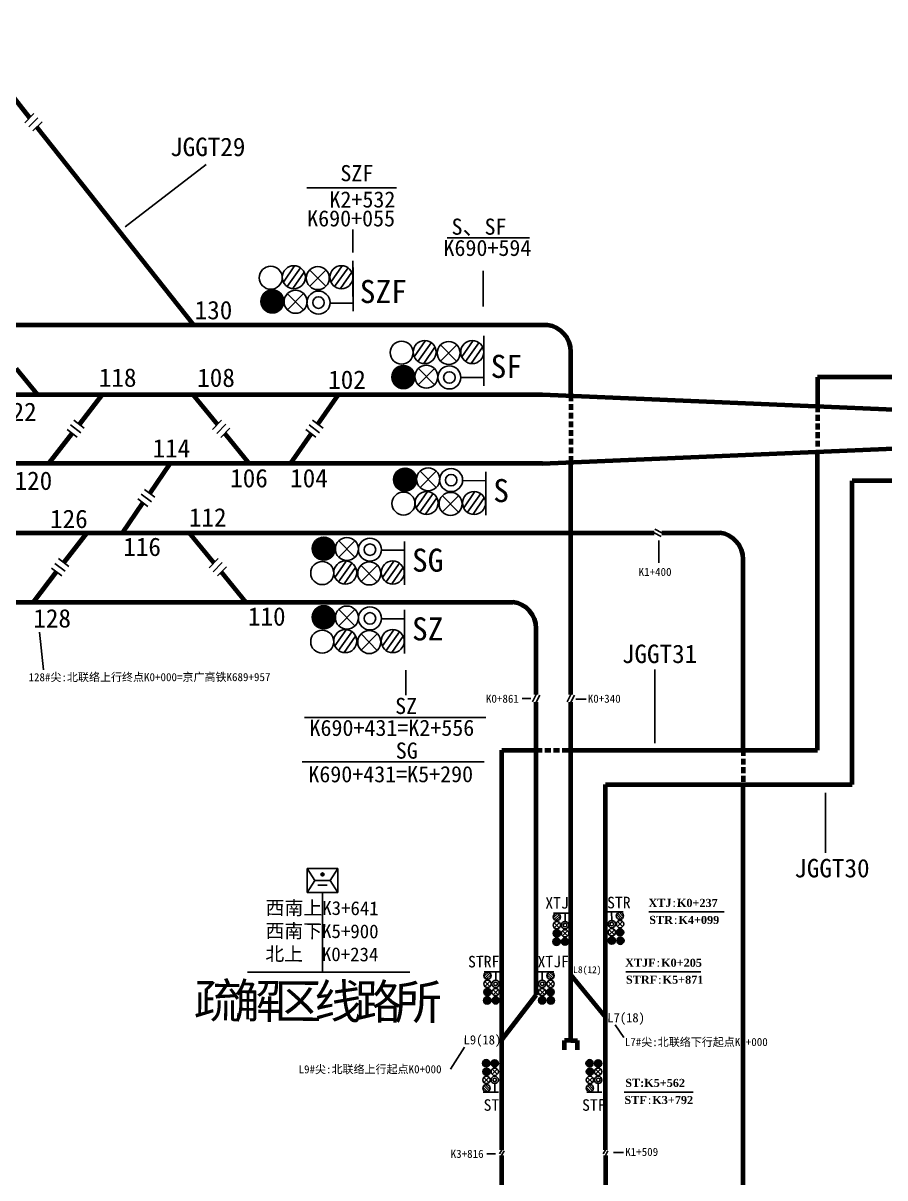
# Model space of a CAD drawing. Header units: millimetres. Extents: x -17381 to -15684, y 1883 to 2345.
# Drawn here: x -16818.4 to -16743.7, y 1988.7 to 2088.8 of the extents above; entities that cross this region are included whole.
import ezdxf

# ---------------------------------------------------------------- set-up
doc = ezdxf.new("R2010")
doc.units = ezdxf.units.MM
doc.linetypes.add('DASHED', pattern=[0.75, 0.5, -0.25])
for name, color, linetype in [('1', 1, 'Continuous'), ('信号机', 7, 'Continuous'), ('信号机名称', 7, 'Continuous'), ('公里标', 7, 'Continuous'), ('标注', 7, 'Continuous'), ('站台', 7, 'Continuous')]:
    doc.layers.add(name, color=color, linetype=linetype)
doc.styles.add('宋体', font='')
doc.styles.get('宋体').set_extended_font_data('SimSun')

msp = doc.modelspace()

# ---------------------------------------------------------------- hatches: boundary and pattern name
h = msp.add_hatch(color=3)
edge = h.paths.add_edge_path()
edge.add_ellipse((-16772.19, 2009.2), major_axis=(-0.318, 0), ratio=0.993045, start_angle=0, end_angle=360, ccw=False)
h = msp.add_hatch(color=1)
edge = h.paths.add_edge_path()
edge.add_ellipse((-16771.45, 2009.21), major_axis=(-0.318, 0), ratio=0.993045, start_angle=0, end_angle=360, ccw=False)
h = msp.add_hatch(color=1)
edge = h.paths.add_edge_path()
edge.add_ellipse((-16767.4, 2009.3), major_axis=(0.318, 0), ratio=0.993045, start_angle=0, end_angle=360)
h = msp.add_hatch(color=3)
edge = h.paths.add_edge_path()
edge.add_ellipse((-16766.65, 2009.29), major_axis=(0.318, 0), ratio=0.993045, start_angle=0, end_angle=360)
h = msp.add_hatch(color=3)
edge = h.paths.add_edge_path()
edge.add_ellipse((-16778.21, 2004.11), major_axis=(-0.318, 0), ratio=0.993045, start_angle=0, end_angle=360, ccw=False)
h = msp.add_hatch(color=1)
edge = h.paths.add_edge_path()
edge.add_ellipse((-16777.47, 2004.12), major_axis=(-0.318, 0), ratio=0.993045, start_angle=0, end_angle=360, ccw=False)
h = msp.add_hatch(color=1)
edge = h.paths.add_edge_path()
edge.add_ellipse((-16773.43, 2004.12), major_axis=(0.318, 0), ratio=0.993045, start_angle=0, end_angle=360)
h = msp.add_hatch(color=3)
edge = h.paths.add_edge_path()
edge.add_ellipse((-16772.68, 2004.11), major_axis=(0.318, 0), ratio=0.993045, start_angle=0, end_angle=360)
h = msp.add_hatch(color=3)
edge = h.paths.add_edge_path()
edge.add_ellipse((-16778.29, 1998.66), major_axis=(-0.318, 0), ratio=0.993045, start_angle=0, end_angle=360)
h = msp.add_hatch(color=1)
edge = h.paths.add_edge_path()
edge.add_ellipse((-16777.55, 1998.65), major_axis=(-0.318, 0), ratio=0.993045, start_angle=0, end_angle=360)
h = msp.add_hatch(color=3)
edge = h.paths.add_edge_path()
edge.add_ellipse((-16769.32, 1998.66), major_axis=(-0.318, 0), ratio=0.993045, start_angle=0, end_angle=360)
h = msp.add_hatch(color=1)
edge = h.paths.add_edge_path()
edge.add_ellipse((-16768.58, 1998.65), major_axis=(-0.318, 0), ratio=0.993045, start_angle=0, end_angle=360)
at = {"layer": '信号机'}
h = msp.add_hatch(color=2, dxfattribs=at)
edge = h.paths.add_edge_path()
edge.add_ellipse((-16766.68, 2010.02), major_axis=(-0.318, 0), ratio=0.993045, start_angle=0, end_angle=360)
h = msp.add_hatch(color=2, dxfattribs=at)
edge = h.paths.add_edge_path()
edge.add_ellipse((-16772.16, 2009.93), major_axis=(0.318, 0), ratio=0.993045, start_angle=0, end_angle=360, ccw=False)
h = msp.add_hatch(color=10, dxfattribs=at)
edge = h.paths.add_edge_path()
edge.add_ellipse((-16771.45, 2009.21), major_axis=(-0.318, 0), ratio=0.993045, start_angle=0, end_angle=360, ccw=False)
h = msp.add_hatch(color=10, dxfattribs=at)
edge = h.paths.add_edge_path()
edge.add_ellipse((-16767.4, 2009.3), major_axis=(0.318, 0), ratio=0.993045, start_angle=0, end_angle=360)
h = msp.add_hatch(color=2, dxfattribs=at)
edge = h.paths.add_edge_path()
edge.add_ellipse((-16778.18, 2004.84), major_axis=(0.318, 0), ratio=0.993045, start_angle=0, end_angle=360, ccw=False)
h = msp.add_hatch(color=10, dxfattribs=at)
edge = h.paths.add_edge_path()
edge.add_ellipse((-16777.47, 2004.12), major_axis=(-0.318, 0), ratio=0.993045, start_angle=0, end_angle=360, ccw=False)
h = msp.add_hatch(color=10, dxfattribs=at)
edge = h.paths.add_edge_path()
edge.add_ellipse((-16773.43, 2004.12), major_axis=(0.318, 0), ratio=0.993045, start_angle=0, end_angle=360)
h = msp.add_hatch(color=2, dxfattribs=at)
edge = h.paths.add_edge_path()
edge.add_ellipse((-16772.71, 2004.84), major_axis=(-0.318, 0), ratio=0.993045, start_angle=0, end_angle=360)
h = msp.add_hatch(color=10, dxfattribs=at)
edge = h.paths.add_edge_path()
edge.add_ellipse((-16777.55, 1998.65), major_axis=(-0.318, 0), ratio=0.993045, start_angle=0, end_angle=360)
h = msp.add_hatch(color=10, dxfattribs=at)
edge = h.paths.add_edge_path()
edge.add_ellipse((-16768.58, 1998.65), major_axis=(-0.318, 0), ratio=0.993045, start_angle=0, end_angle=360)
h = msp.add_hatch(color=2, dxfattribs=at)
edge = h.paths.add_edge_path()
edge.add_ellipse((-16778.26, 1997.93), major_axis=(0.318, 0), ratio=0.993045, start_angle=0, end_angle=360)
h = msp.add_hatch(color=2, dxfattribs=at)
edge = h.paths.add_edge_path()
edge.add_ellipse((-16769.29, 1997.93), major_axis=(0.318, 0), ratio=0.993045, start_angle=0, end_angle=360)
at = {"layer": '标注'}
h = msp.add_hatch(color=0, dxfattribs=at)
edge = h.paths.add_edge_path()
edge.add_ellipse((-16792.48, 2015.03), major_axis=(-0.134, 0), ratio=0.974917, start_angle=0, end_angle=180)
edge.add_ellipse((-16792.48, 2015.03), major_axis=(-0.134, 0), ratio=0.974917, start_angle=180, end_angle=360)

# ---------------------------------------------------------------- linework, layer by layer
at = {"color": 5, "lineweight": 70}
for p, q in [((-16832.35, 2098.9), (-16817.88, 2080.62)), ((-16746.55, 2022.82), (-16746.55, 2049.15)), ((-16726.72, 2049.15), (-16746.55, 2049.15)), ((-16770.94, 2015.2), (-16770.94, 2029.97)), ((-16767.94, 1991.16), (-16767.94, 2022.82)), ((-16767.94, 2022.82), (-16746.55, 2022.82)), ((-16770.94, 2000.63), (-16770.94, 2015.2)), ((-16771.51, 1999.83), (-16771.51, 2000.63)), ((-16770.37, 1999.83), (-16770.37, 2000.63)), ((-16776.95, 1990.66), (-16776.95, 1974.84))]:
    msp.add_line(p, q, dxfattribs=at)
at = {"color": 7, "linetype": 'Continuous'}
for p, q in [((-16818.3, 2080.19), (-16817.51, 2080.99)), ((-16817.95, 2079.84), (-16817.16, 2080.64)), ((-16817.59, 2079.49), (-16816.8, 2080.28)), ((-16813.14, 2053.73), (-16814.04, 2054.41)), ((-16802.01, 2053.62), (-16801.23, 2054.42)), ((-16792.44, 2053.73), (-16793.34, 2054.41)), ((-16813.75, 2052.93), (-16814.64, 2053.6)), ((-16813.45, 2053.33), (-16814.34, 2054)), ((-16801.66, 2053.27), (-16800.87, 2054.07)), ((-16801.3, 2052.91), (-16800.51, 2053.71)), ((-16793.05, 2052.93), (-16793.94, 2053.6)), ((-16792.75, 2053.33), (-16793.64, 2054)), ((-16807.01, 2047.74), (-16807.91, 2048.41)), ((-16807.62, 2046.93), (-16808.51, 2047.6)), ((-16807.32, 2047.33), (-16808.21, 2048)), ((-16763.73, 2044.65), (-16763.1, 2044.33)), ((-16763.67, 2044.97), (-16763.06, 2044.65)), ((-16814.49, 2041.73), (-16815.39, 2042.41)), ((-16802.32, 2041.62), (-16801.53, 2042.42)), ((-16815.1, 2040.93), (-16815.99, 2041.6)), ((-16814.8, 2041.33), (-16815.69, 2042)), ((-16801.96, 2041.27), (-16801.18, 2042.07)), ((-16801.6, 2040.91), (-16800.82, 2041.71)), ((-16773.94, 2030.63), (-16774.27, 2030.01)), ((-16773.63, 2030.58), (-16773.94, 2029.97)), ((-16770.94, 2030.63), (-16771.27, 2030.01)), ((-16770.63, 2030.58), (-16770.94, 2029.97)), ((-16776.94, 1991.16), (-16777.13, 1990.8)), ((-16776.74, 1991.07), (-16776.95, 1990.66)), ((-16767.94, 1991.16), (-16768.13, 1990.8)), ((-16767.74, 1991.07), (-16767.95, 1990.66))]:
    msp.add_line(p, q, dxfattribs=at)
at = {"color": 1, "lineweight": 70}
for p, q in [((-16817.25, 2079.82), (-16803.65, 2062.65)), ((-16770.94, 2056.55), (-16770.94, 2060.36)), ((-16770.94, 2030.63), (-16770.94, 2050.76)), ((-16755.99, 2025.82), (-16755.99, 2042.36)), ((-16773.94, 2030.63), (-16773.94, 2036.36)), ((-16755.99, 1963.33), (-16755.99, 2022.82)), ((-16767.95, 1990.66), (-16767.95, 1974.84))]:
    msp.add_line(p, q, dxfattribs=at)
at = {"color": 1, "lineweight": -3}
msp.add_line((-16809.61, 2071.18), (-16802.58, 2076.59), dxfattribs=at)
at = {"color": 0, "lineweight": -3}
for p, q in [((-16793.83, 2074.56), (-16786.06, 2074.56)), ((-16789.84, 2068.96), (-16789.84, 2070.95)), ((-16781.66, 2070.23), (-16774.52, 2070.23)), ((-16763.31, 2043.99), (-16763.31, 2042.04)), ((-16817.04, 2036.04), (-16816.67, 2032.77)), ((-16775.17, 2030.28), (-16774.43, 2030.28)), ((-16770.51, 2030.23), (-16769.63, 2030.23)), ((-16794.04, 2028.64), (-16778.32, 2028.64)), ((-16794.25, 2024.8), (-16778.46, 2024.8)), ((-16793.82, 2015.56), (-16793.82, 2013.46)), ((-16793.82, 2015.56), (-16791.14, 2015.56)), ((-16793.15, 2014.5), (-16793.82, 2015.56)), ((-16791.81, 2014.5), (-16791.14, 2015.56)), ((-16791.14, 2013.46), (-16791.14, 2015.56)), ((-16793.15, 2014.5), (-16793.82, 2013.46)), ((-16793.15, 2014.5), (-16791.81, 2014.5)), ((-16791.81, 2014.5), (-16791.14, 2013.46)), ((-16793.82, 2013.46), (-16791.14, 2013.46)), ((-16792.88, 2014.11), (-16792.08, 2014.11)), ((-16764.17, 2011.78), (-16757.64, 2011.78)), ((-16798.98, 2006.57), (-16784.9, 2006.57)), ((-16766.19, 2006.6), (-16759.66, 2006.6)), ((-16767.1, 2001.99), (-16766.36, 2000.91)), ((-16781.39, 1998.16), (-16780.17, 2000.05)), ((-16766.32, 1996.17), (-16760.34, 1996.17)), ((-16778.23, 1990.82), (-16777.49, 1990.82)), ((-16767.26, 1990.94), (-16766.38, 1990.94))]:
    msp.add_line(p, q, dxfattribs=at)
at = {"color": 0, "linetype": 'Continuous'}
for p, q in [((-16789.83, 2067.65), (-16789.83, 2063.88)), ((-16791.81, 2064.57), (-16789.83, 2064.57)), ((-16778.49, 2061.15), (-16778.49, 2057.38)), ((-16780.48, 2058.12), (-16778.5, 2058.12)), ((-16778.33, 2049.94), (-16778.33, 2046.17)), ((-16780.31, 2049.18), (-16778.33, 2049.17)), ((-16785.38, 2043.91), (-16785.38, 2040.14)), ((-16787.35, 2043.14), (-16785.38, 2043.14)), ((-16785.38, 2037.96), (-16785.38, 2034.19)), ((-16787.35, 2037.19), (-16785.38, 2037.19))]:
    msp.add_line(p, q, dxfattribs=at)
at = {"color": 1}
for p, q in [((-16797.83, 2064.75), (-16796.37, 2065.6)), ((-16797.83, 2064.67), (-16796.3, 2065.56)), ((-16797.82, 2064.83), (-16796.44, 2065.63)), ((-16797.82, 2064.6), (-16796.24, 2065.52)), ((-16797.81, 2064.92), (-16796.52, 2065.66)), ((-16797.81, 2064.53), (-16796.18, 2065.47)), ((-16797.8, 2064.46), (-16796.13, 2065.42)), ((-16797.79, 2065.01), (-16796.61, 2065.69)), ((-16797.78, 2064.4), (-16796.09, 2065.37)), ((-16797.75, 2065.1), (-16796.71, 2065.7)), ((-16797.7, 2065.21), (-16796.83, 2065.71)), ((-16797.61, 2065.34), (-16796.99, 2065.7)), ((-16797.76, 2064.33), (-16796.04, 2065.32)), ((-16797.73, 2064.27), (-16796, 2065.27)), ((-16797.7, 2064.21), (-16795.97, 2065.21)), ((-16797.66, 2064.16), (-16795.94, 2065.15)), ((-16797.62, 2064.1), (-16795.91, 2065.09)), ((-16797.58, 2064.05), (-16795.89, 2065.03)), ((-16797.53, 2064), (-16795.87, 2064.96)), ((-16797.48, 2063.95), (-16795.85, 2064.9)), ((-16797.43, 2063.91), (-16795.84, 2064.82)), ((-16797.36, 2063.87), (-16795.83, 2064.75)), ((-16797.3, 2063.83), (-16795.83, 2064.67)), ((-16797.22, 2063.79), (-16795.84, 2064.59)), ((-16797.14, 2063.76), (-16795.86, 2064.51)), ((-16797.05, 2063.74), (-16795.88, 2064.42)), ((-16796.95, 2063.72), (-16795.91, 2064.32)), ((-16796.83, 2063.71), (-16795.97, 2064.21)), ((-16796.68, 2063.73), (-16796.06, 2064.08)), ((-16786.47, 2058.19), (-16785.01, 2059.04)), ((-16786.47, 2058.11), (-16784.94, 2059)), ((-16786.46, 2058.27), (-16785.08, 2059.07)), ((-16786.46, 2058.04), (-16784.88, 2058.96)), ((-16786.45, 2058.36), (-16785.16, 2059.1)), ((-16786.45, 2057.97), (-16784.82, 2058.91)), ((-16786.44, 2057.9), (-16784.77, 2058.86)), ((-16786.43, 2058.45), (-16785.25, 2059.13)), ((-16786.42, 2057.84), (-16784.73, 2058.81)), ((-16786.4, 2057.77), (-16784.68, 2058.76)), ((-16786.39, 2058.54), (-16785.35, 2059.14)), ((-16786.37, 2057.71), (-16784.64, 2058.71)), ((-16786.34, 2058.65), (-16785.47, 2059.15)), ((-16786.34, 2057.65), (-16784.61, 2058.65)), ((-16786.3, 2057.6), (-16784.58, 2058.59)), ((-16786.26, 2057.54), (-16784.55, 2058.53)), ((-16786.25, 2058.78), (-16785.63, 2059.14)), ((-16786.22, 2057.49), (-16784.53, 2058.47)), ((-16786.17, 2057.44), (-16784.51, 2058.4)), ((-16786.12, 2057.39), (-16784.49, 2058.34)), ((-16786.07, 2057.35), (-16784.48, 2058.26)), ((-16786, 2057.31), (-16784.47, 2058.19)), ((-16785.94, 2057.27), (-16784.47, 2058.11)), ((-16785.86, 2057.23), (-16784.48, 2058.03)), ((-16785.78, 2057.2), (-16784.5, 2057.95)), ((-16785.69, 2057.18), (-16784.52, 2057.86)), ((-16785.59, 2057.16), (-16784.55, 2057.76)), ((-16785.47, 2057.15), (-16784.61, 2057.65)), ((-16785.29, 2057.17), (-16784.71, 2057.5)), ((-16786.32, 2049.3), (-16784.85, 2050.14)), ((-16786.32, 2049.22), (-16784.79, 2050.1)), ((-16786.31, 2049.38), (-16784.93, 2050.18)), ((-16786.31, 2049.15), (-16784.73, 2050.06)), ((-16786.3, 2049.46), (-16785.01, 2050.21)), ((-16786.3, 2049.08), (-16784.67, 2050.02)), ((-16786.28, 2049.01), (-16784.62, 2049.97)), ((-16786.27, 2049.55), (-16785.1, 2050.23)), ((-16786.27, 2048.94), (-16784.57, 2049.92)), ((-16786.24, 2049.65), (-16785.2, 2050.25)), ((-16786.24, 2048.88), (-16784.53, 2049.87)), ((-16786.21, 2048.82), (-16784.49, 2049.81)), ((-16786.18, 2049.76), (-16785.32, 2050.26)), ((-16786.18, 2048.76), (-16784.45, 2049.76)), ((-16786.15, 2048.7), (-16784.42, 2049.7)), ((-16786.11, 2048.65), (-16784.39, 2049.64)), ((-16786.09, 2049.89), (-16785.47, 2050.24)), ((-16786.07, 2048.6), (-16784.37, 2049.57)), ((-16786.02, 2048.55), (-16784.35, 2049.51)), ((-16785.97, 2048.5), (-16784.34, 2049.44)), ((-16785.91, 2048.46), (-16784.33, 2049.37)), ((-16785.85, 2048.41), (-16784.32, 2049.3)), ((-16785.78, 2048.38), (-16784.32, 2049.22)), ((-16785.71, 2048.34), (-16784.33, 2049.14)), ((-16785.63, 2048.31), (-16784.34, 2049.05)), ((-16785.54, 2048.29), (-16784.36, 2048.96)), ((-16785.44, 2048.27), (-16784.4, 2048.87)), ((-16785.32, 2048.26), (-16784.45, 2048.76)), ((-16785.16, 2048.27), (-16784.54, 2048.63)), ((-16793.38, 2043.32), (-16791.91, 2044.17)), ((-16793.38, 2043.25), (-16791.85, 2044.13)), ((-16793.37, 2043.4), (-16791.99, 2044.2)), ((-16793.37, 2043.17), (-16791.79, 2044.09)), ((-16793.36, 2043.49), (-16792.07, 2044.23)), ((-16793.36, 2043.1), (-16791.73, 2044.04)), ((-16793.35, 2043.03), (-16791.68, 2044)), ((-16793.33, 2043.58), (-16792.16, 2044.26)), ((-16793.33, 2042.97), (-16791.63, 2043.95)), ((-16793.3, 2043.68), (-16792.26, 2044.28)), ((-16793.3, 2042.9), (-16791.59, 2043.89)), ((-16793.27, 2042.84), (-16791.55, 2043.84)), ((-16793.24, 2043.78), (-16792.38, 2044.28)), ((-16793.24, 2042.78), (-16791.51, 2043.78)), ((-16793.21, 2042.73), (-16791.48, 2043.72)), ((-16793.17, 2042.67), (-16791.45, 2043.66)), ((-16793.15, 2043.91), (-16792.53, 2044.27)), ((-16793.13, 2042.62), (-16791.43, 2043.6)), ((-16793.08, 2042.57), (-16791.41, 2043.53)), ((-16793.03, 2042.52), (-16791.4, 2043.47)), ((-16792.97, 2042.48), (-16791.39, 2043.4)), ((-16792.91, 2042.44), (-16791.38, 2043.32)), ((-16792.84, 2042.4), (-16791.38, 2043.24)), ((-16792.77, 2042.37), (-16791.39, 2043.16)), ((-16792.69, 2042.34), (-16791.4, 2043.08)), ((-16792.6, 2042.31), (-16791.42, 2042.99)), ((-16792.5, 2042.29), (-16791.46, 2042.89)), ((-16792.38, 2042.29), (-16791.51, 2042.78)), ((-16792.22, 2042.3), (-16791.6, 2042.66)), ((-16793.38, 2037.37), (-16791.91, 2038.21)), ((-16793.38, 2037.29), (-16791.85, 2038.18)), ((-16793.37, 2037.45), (-16791.99, 2038.25)), ((-16793.37, 2037.22), (-16791.79, 2038.13)), ((-16793.36, 2037.54), (-16792.07, 2038.28)), ((-16793.36, 2037.15), (-16791.73, 2038.09)), ((-16793.35, 2037.08), (-16791.68, 2038.04)), ((-16793.33, 2037.63), (-16792.16, 2038.3)), ((-16793.33, 2037.01), (-16791.63, 2037.99)), ((-16793.3, 2037.72), (-16792.26, 2038.32)), ((-16793.3, 2036.95), (-16791.59, 2037.94)), ((-16793.27, 2036.89), (-16791.55, 2037.89)), ((-16793.24, 2037.83), (-16792.38, 2038.33)), ((-16793.24, 2036.83), (-16791.51, 2037.83)), ((-16793.21, 2036.78), (-16791.48, 2037.77)), ((-16793.17, 2036.72), (-16791.45, 2037.71)), ((-16793.15, 2037.96), (-16792.53, 2038.32)), ((-16793.13, 2036.67), (-16791.43, 2037.65)), ((-16793.08, 2036.62), (-16791.41, 2037.58)), ((-16793.03, 2036.57), (-16791.4, 2037.51)), ((-16792.97, 2036.53), (-16791.39, 2037.44)), ((-16792.91, 2036.49), (-16791.38, 2037.37)), ((-16792.84, 2036.45), (-16791.38, 2037.29)), ((-16792.77, 2036.41), (-16791.39, 2037.21)), ((-16792.69, 2036.38), (-16791.4, 2037.13)), ((-16792.6, 2036.36), (-16791.42, 2037.04)), ((-16792.5, 2036.34), (-16791.46, 2036.94)), ((-16792.38, 2036.33), (-16791.51, 2036.83)), ((-16792.22, 2036.34), (-16791.6, 2036.7))]:
    msp.add_line(p, q, dxfattribs=at)
at = {"color": 124, "lineweight": 70}
for p, q in [((-16726.72, 2058.15), (-16749.55, 2058.15)), ((-16749.55, 2058.15), (-16749.55, 2055.62)), ((-16749.55, 2025.82), (-16749.55, 2051.69)), ((-16773.94, 2015.2), (-16773.94, 2029.97)), ((-16776.94, 2022.82), (-16776.94, 2025.82)), ((-16776.94, 2025.82), (-16773.94, 2025.82)), ((-16770.94, 2025.82), (-16749.55, 2025.82)), ((-16776.94, 1991.16), (-16776.94, 2022.82)), ((-16773.94, 2004.57), (-16773.94, 2015.2))]:
    msp.add_line(p, q, dxfattribs=at)
at = {"color": 5, "lineweight": 100}
msp.add_line((-16773.4, 2056.65), (-16738.78, 2055.15), dxfattribs=at)
at = {"color": 1, "linetype": 'DASHED', "lineweight": 70}
for p, q in [((-16770.94, 2056.55), (-16770.94, 2050.76)), ((-16755.99, 2025.82), (-16755.99, 2022.82))]:
    msp.add_line(p, q, dxfattribs=at)
at = {"color": 124, "linetype": 'DASHED', "lineweight": 70}
for p, q in [((-16749.55, 2055.62), (-16749.55, 2051.98)), ((-16773.94, 2025.82), (-16770.94, 2025.82))]:
    msp.add_line(p, q, dxfattribs=at)
at = {"color": 1, "lineweight": 100}
msp.add_line((-16773.4, 2050.65), (-16738.78, 2052.15), dxfattribs=at)
at = {"color": 124, "lineweight": -3}
msp.add_line((-16763.66, 2032.79), (-16763.66, 2026.4), dxfattribs=at)
at = {"color": 5, "lineweight": -3}
msp.add_line((-16748.86, 2022.12), (-16748.86, 2016.9), dxfattribs=at)
at = {"color": 1, "lineweight": 70}
for centre in [(-16773.27, 2060.34), (-16758.32, 2042.34), (-16776.27, 2036.34)]:
    msp.add_arc(centre, 2.33, 0.3144, 82.4599, dxfattribs=at)
at = {"layer": '1', "color": 2}
for p, q in [((-16794.9, 2067.8), (-16795.87, 2066.39)), ((-16794.4, 2067.62), (-16795.56, 2066)), ((-16790.77, 2067.8), (-16791.75, 2066.39)), ((-16790.27, 2067.62), (-16791.43, 2066)), ((-16794.08, 2067.24), (-16795.06, 2065.83)), ((-16789.95, 2067.24), (-16790.93, 2065.83)), ((-16783.55, 2061.31), (-16784.53, 2059.9)), ((-16783.05, 2061.13), (-16784.21, 2059.51)), ((-16782.73, 2060.74), (-16783.71, 2059.33)), ((-16779.42, 2061.31), (-16780.4, 2059.9)), ((-16778.92, 2061.13), (-16780.08, 2059.51)), ((-16778.61, 2060.74), (-16779.58, 2059.33)), ((-16783.39, 2048.23), (-16784.37, 2046.82)), ((-16782.89, 2048.05), (-16784.05, 2046.43)), ((-16782.57, 2047.67), (-16783.55, 2046.26)), ((-16779.26, 2048.23), (-16780.24, 2046.82)), ((-16778.76, 2048.05), (-16779.92, 2046.43)), ((-16778.45, 2047.67), (-16779.42, 2046.26)), ((-16790.44, 2042.2), (-16791.41, 2040.79)), ((-16789.94, 2042.02), (-16791.1, 2040.4)), ((-16789.62, 2041.63), (-16790.6, 2040.23)), ((-16786.31, 2042.2), (-16787.29, 2040.79)), ((-16785.81, 2042.02), (-16786.97, 2040.4)), ((-16785.49, 2041.63), (-16786.47, 2040.23)), ((-16790.44, 2036.25), (-16791.41, 2034.84)), ((-16789.94, 2036.07), (-16791.1, 2034.45)), ((-16789.62, 2035.68), (-16790.6, 2034.27)), ((-16786.31, 2036.25), (-16787.29, 2034.84)), ((-16785.81, 2036.07), (-16786.97, 2034.45)), ((-16785.49, 2035.68), (-16786.47, 2034.27))]:
    msp.add_line(p, q, dxfattribs=at)
at = {"layer": '1', "color": 0}
for p, q in [((-16793.59, 2067.43), (-16792.2, 2066.02)), ((-16792.19, 2067.43), (-16793.59, 2066.03)), ((-16794.12, 2065.39), (-16795.53, 2063.98)), ((-16795.52, 2065.38), (-16794.13, 2063.97)), ((-16780.84, 2060.94), (-16782.25, 2059.53)), ((-16782.24, 2060.94), (-16780.85, 2059.52)), ((-16782.78, 2058.89), (-16784.18, 2057.48)), ((-16784.17, 2058.89), (-16782.78, 2057.47)), ((-16784.02, 2049.99), (-16782.63, 2048.57)), ((-16782.62, 2049.99), (-16784.02, 2048.58)), ((-16780.68, 2047.87), (-16782.09, 2046.46)), ((-16782.08, 2047.86), (-16780.69, 2046.45)), ((-16789.67, 2043.96), (-16791.07, 2042.55)), ((-16791.07, 2043.95), (-16789.68, 2042.54)), ((-16789.13, 2041.83), (-16787.74, 2040.41)), ((-16787.73, 2041.83), (-16789.13, 2040.42)), ((-16789.67, 2038.01), (-16791.07, 2036.6)), ((-16791.07, 2038), (-16789.68, 2036.59)), ((-16789.13, 2035.88), (-16787.74, 2034.46)), ((-16787.73, 2035.88), (-16789.13, 2034.47))]:
    msp.add_line(p, q, dxfattribs=at)
at = {"layer": '1', "color": 3}
for centre in [(-16796.97, 2066.76), (-16785.62, 2060.27), (-16785.46, 2047.19), (-16792.51, 2041.16), (-16792.51, 2035.21)]:
    msp.add_circle(centre, 0.998, dxfattribs=at)
at = {"layer": '1', "color": 2}
for centre in [(-16794.97, 2066.81), (-16790.84, 2066.81), (-16783.62, 2060.32), (-16779.5, 2060.32), (-16783.46, 2047.24), (-16779.34, 2047.24), (-16790.51, 2041.21), (-16786.39, 2041.21), (-16790.51, 2035.26), (-16786.39, 2035.26)]:
    msp.add_circle(centre, 0.998, dxfattribs=at)
at = {"layer": '1', "color": 0}
for centre, radius in [((-16792.89, 2066.73), 0.998), ((-16794.82, 2064.68), 0.998), ((-16792.83, 2064.61), 0.998), ((-16792.83, 2064.61), 0.499), ((-16781.54, 2060.24), 0.998), ((-16783.48, 2058.19), 0.998), ((-16781.48, 2058.12), 0.998), ((-16781.48, 2058.12), 0.499), ((-16783.32, 2049.29), 0.998), ((-16781.33, 2049.22), 0.998), ((-16781.33, 2049.22), 0.499), ((-16781.38, 2047.16), 0.998), ((-16790.37, 2043.25), 0.998), ((-16788.37, 2043.19), 0.998), ((-16788.37, 2043.19), 0.499), ((-16788.43, 2041.13), 0.998), ((-16790.37, 2037.3), 0.998), ((-16788.37, 2037.23), 0.998), ((-16788.37, 2037.23), 0.499), ((-16788.43, 2035.18), 0.998)]:
    msp.add_circle(centre, radius, dxfattribs=at)
at = {"layer": '1', "color": 1}
for centre in [(-16796.83, 2064.71), (-16785.47, 2058.15), (-16785.32, 2049.26), (-16792.38, 2043.28), (-16792.38, 2037.33)]:
    msp.add_circle(centre, 0.998, dxfattribs=at)
at = {"layer": '信号机', "color": 7, "linetype": 'Continuous'}
for p, q in [((-16772.44, 2011.69), (-16771.12, 2011.68)), ((-16772.42, 2011.32), (-16772.08, 2011.65)), ((-16772.35, 2011.16), (-16771.94, 2011.57)), ((-16772.24, 2011.06), (-16771.9, 2011.4)), ((-16771.44, 2011.68), (-16771.45, 2010.95)), ((-16766.41, 2011.78), (-16767.73, 2011.78)), ((-16767.41, 2011.78), (-16767.4, 2011.05)), ((-16766.61, 2011.16), (-16766.94, 2011.49)), ((-16766.49, 2011.25), (-16766.91, 2011.67)), ((-16766.43, 2011.41), (-16766.77, 2011.75)), ((-16772.42, 2010.88), (-16771.92, 2010.38)), ((-16771.92, 2010.87), (-16772.42, 2010.38)), ((-16766.43, 2010.97), (-16766.92, 2010.48)), ((-16766.92, 2010.97), (-16766.43, 2010.48)), ((-16766.43, 2009.99), (-16766.76, 2010.33)), ((-16772.42, 2009.9), (-16772.08, 2010.23)), ((-16772.36, 2009.74), (-16771.94, 2010.15)), ((-16772.24, 2009.64), (-16771.9, 2009.98)), ((-16771.7, 2010.16), (-16771.21, 2009.67)), ((-16771.21, 2010.16), (-16771.7, 2009.67)), ((-16767.14, 2010.26), (-16767.64, 2009.77)), ((-16767.64, 2010.26), (-16767.14, 2009.77)), ((-16766.6, 2009.74), (-16766.94, 2010.07)), ((-16766.49, 2009.83), (-16766.91, 2010.24)), ((-16778.46, 2006.59), (-16777.14, 2006.59)), ((-16778.44, 2006.23), (-16778.1, 2006.56)), ((-16778.37, 2006.07), (-16777.96, 2006.48)), ((-16778.26, 2005.97), (-16777.92, 2006.31)), ((-16777.46, 2006.59), (-16777.46, 2005.86)), ((-16772.43, 2006.59), (-16773.76, 2006.59)), ((-16773.43, 2006.59), (-16773.43, 2005.86)), ((-16772.63, 2005.97), (-16772.97, 2006.31)), ((-16772.52, 2006.07), (-16772.94, 2006.48)), ((-16772.45, 2006.23), (-16772.79, 2006.56)), ((-16778.44, 2005.78), (-16777.94, 2005.29)), ((-16777.94, 2005.78), (-16778.44, 2005.29)), ((-16772.46, 2005.78), (-16772.95, 2005.29)), ((-16772.95, 2005.78), (-16772.46, 2005.29)), ((-16778.44, 2004.8), (-16778.1, 2005.14)), ((-16778.37, 2004.65), (-16777.96, 2005.06)), ((-16778.26, 2004.55), (-16777.92, 2004.89)), ((-16777.72, 2005.07), (-16777.23, 2004.58)), ((-16777.23, 2005.07), (-16777.72, 2004.58)), ((-16773.17, 2005.07), (-16773.67, 2004.58)), ((-16773.67, 2005.07), (-16773.17, 2004.58)), ((-16772.63, 2004.55), (-16772.97, 2004.89)), ((-16772.52, 2004.65), (-16772.94, 2005.06)), ((-16772.45, 2004.8), (-16772.79, 2005.14)), ((-16778.52, 1997.96), (-16778.18, 1997.62)), ((-16778.52, 1996.98), (-16778.02, 1997.47)), ((-16778.02, 1996.98), (-16778.52, 1997.47)), ((-16778.46, 1998.12), (-16778.04, 1997.7)), ((-16778.34, 1998.21), (-16778, 1997.88)), ((-16777.8, 1997.69), (-16777.31, 1998.18)), ((-16777.31, 1997.69), (-16777.8, 1998.18)), ((-16769.55, 1997.96), (-16769.21, 1997.62)), ((-16769.55, 1996.98), (-16769.05, 1997.47)), ((-16769.05, 1996.98), (-16769.55, 1997.47)), ((-16769.48, 1998.12), (-16769.07, 1997.7)), ((-16769.37, 1998.21), (-16769.03, 1997.88)), ((-16768.83, 1997.69), (-16768.34, 1998.18)), ((-16768.34, 1997.69), (-16768.83, 1998.18)), ((-16778.52, 1996.54), (-16778.18, 1996.2)), ((-16778.45, 1996.7), (-16778.04, 1996.28)), ((-16778.34, 1996.79), (-16778, 1996.46)), ((-16777.54, 1996.17), (-16777.55, 1996.9)), ((-16769.55, 1996.54), (-16769.21, 1996.2)), ((-16769.48, 1996.7), (-16769.06, 1996.28)), ((-16769.37, 1996.79), (-16769.03, 1996.46)), ((-16768.57, 1996.17), (-16768.57, 1996.9)), ((-16778.54, 1996.17), (-16777.22, 1996.17)), ((-16769.57, 1996.17), (-16768.25, 1996.17))]:
    msp.add_line(p, q, dxfattribs=at)
at = {"layer": '信号机', "color": 7, "linetype": 'Continuous', "extrusion": (0, 0, -1)}
for centre, major_axis in [((-16772.16, 2011.35), (0.318, 0)), ((-16772.16, 2010.64), (-0.318, 0)), ((-16771.45, 2010.64), (-0.318, 0)), ((-16771.45, 2010.64), (-0.159, 0)), ((-16772.19, 2009.2), (-0.318, 0)), ((-16772.16, 2009.93), (0.318, 0)), ((-16771.45, 2009.93), (-0.318, 0)), ((-16771.45, 2009.21), (-0.318, 0)), ((-16778.18, 2006.26), (0.318, 0)), ((-16778.18, 2005.55), (-0.318, 0)), ((-16777.47, 2005.55), (-0.318, 0)), ((-16777.47, 2005.55), (-0.159, 0)), ((-16778.21, 2004.11), (-0.318, 0)), ((-16778.18, 2004.84), (0.318, 0)), ((-16777.47, 2004.84), (-0.318, 0)), ((-16777.47, 2004.12), (-0.318, 0))]:
    msp.add_ellipse(centre, major_axis=major_axis, ratio=0.993045, dxfattribs=at)
at = {"layer": '信号机', "color": 7, "linetype": 'Continuous'}
for centre, major_axis in [((-16766.69, 2011.44), (-0.318, 0)), ((-16767.4, 2010.73), (0.318, 0)), ((-16767.4, 2010.02), (0.318, 0)), ((-16767.4, 2010.73), (0.159, 0)), ((-16766.68, 2010.73), (0.318, 0)), ((-16766.68, 2010.02), (-0.318, 0)), ((-16767.4, 2009.3), (0.318, 0)), ((-16766.65, 2009.29), (0.318, 0)), ((-16772.71, 2006.26), (-0.318, 0)), ((-16773.43, 2005.55), (0.318, 0)), ((-16773.43, 2005.55), (0.159, 0)), ((-16772.71, 2005.55), (0.318, 0)), ((-16773.43, 2004.84), (0.318, 0)), ((-16773.43, 2004.12), (0.318, 0)), ((-16772.71, 2004.84), (-0.318, 0)), ((-16772.68, 2004.11), (0.318, 0)), ((-16778.29, 1998.66), (-0.318, 0)), ((-16777.55, 1998.65), (-0.318, 0)), ((-16769.32, 1998.66), (-0.318, 0)), ((-16768.58, 1998.65), (-0.318, 0)), ((-16778.26, 1997.93), (0.318, 0)), ((-16778.26, 1997.22), (-0.318, 0)), ((-16777.55, 1997.93), (-0.318, 0)), ((-16777.55, 1997.22), (-0.318, 0)), ((-16777.55, 1997.22), (-0.159, 0)), ((-16769.29, 1997.93), (0.318, 0)), ((-16769.29, 1997.22), (-0.318, 0)), ((-16768.58, 1997.93), (-0.318, 0)), ((-16768.57, 1997.22), (-0.318, 0)), ((-16768.57, 1997.22), (-0.159, 0)), ((-16778.26, 1996.5), (0.318, 0)), ((-16769.29, 1996.5), (0.318, 0))]:
    msp.add_ellipse(centre, major_axis=major_axis, ratio=0.993045, dxfattribs=at)
at = {"layer": '公里标', "color": 7, "linetype": 'ByBlock'}
for p, q in [((-16789.84, 2065.14), (-16789.84, 2068.23)), ((-16778.55, 2064.27), (-16778.56, 2067.37)), ((-16778.49, 2058.64), (-16778.49, 2061.74)), ((-16785.27, 2030.57), (-16785.27, 2032.75))]:
    msp.add_line(p, q, dxfattribs=at)
at = {"layer": '标注', "color": 0, "linetype": 'Continuous'}
msp.add_line((-16793.82, 2015.56), (-16793.15, 2014.5), dxfattribs=at)
at = {"layer": '标注', "color": 7, "linetype": 'Continuous'}
msp.add_line((-16792.48, 2006.57), (-16792.48, 2013.46), dxfattribs=at)
at = {"layer": '标注', "color": 0, "linetype": 'Continuous'}
for start_param, end_param in [(3.141593, 6.283185), (0, 3.141593)]:
    msp.add_ellipse((-16792.48, 2015.03), major_axis=(-0.134, 0), ratio=0.974917, start_param=start_param, end_param=end_param, dxfattribs=at)
at = {"layer": '站台', "color": 1, "lineweight": 70}
for p, q in [((-16772.97, 2062.65), (-16977.99, 2062.65)), ((-16816.21, 2050.65), (-16814.19, 2053.26)), ((-16800.96, 2053.26), (-16798.83, 2050.65)), ((-16795.25, 2050.65), (-16793.46, 2053.24)), ((-16807.46, 2048.07), (-16805.68, 2050.65)), ((-16763.06, 2044.65), (-16758.01, 2044.65)), ((-16817.56, 2038.65), (-16815.54, 2041.26)), ((-16801.26, 2041.26), (-16799.13, 2038.65)), ((-16820.28, 2038.65), (-16775.97, 2038.65))]:
    msp.add_line(p, q, dxfattribs=at)
at = {"layer": '站台', "color": 5, "lineweight": 70}
for p, q in [((-16819.05, 2058.9), (-16817.2, 2056.65)), ((-16813.57, 2054.05), (-16811.55, 2056.65)), ((-16803.73, 2056.65), (-16801.6, 2054.04)), ((-16792.89, 2054.07), (-16791.11, 2056.65)), ((-16770.94, 2006.33), (-16767.94, 2002.66)), ((-16770.94, 2000.63), (-16771.51, 2000.63)), ((-16770.94, 2000.63), (-16770.37, 2000.63))]:
    msp.add_line(p, q, dxfattribs=at)
at = {"layer": '站台', "color": 5, "lineweight": 100}
msp.add_line((-17015.83, 2056.65), (-16773.4, 2056.65), dxfattribs=at)
at = {"layer": '站台', "color": 1, "lineweight": 100}
msp.add_line((-16773.4, 2050.65), (-17015.48, 2050.65), dxfattribs=at)
at = {"layer": '站台', "color": 124, "lineweight": 70}
for p, q in [((-16809.83, 2044.65), (-16808.06, 2047.26)), ((-16960.78, 2044.65), (-16763.73, 2044.65)), ((-16814.92, 2042.05), (-16812.9, 2044.65)), ((-16804.04, 2044.65), (-16801.9, 2042.04)), ((-16776.94, 2000.7), (-16773.94, 2004.57))]:
    msp.add_line(p, q, dxfattribs=at)

# ---------------------------------------------------------------- texts
at = {"color": 0, "ltscale": 0.5, "style": '宋体'}
for s, height, p in [('SZF', 2, (-16789.25, 2064.57)), ('130', 1.6, (-16803.57, 2063.16)), ('SF', 2, (-16777.9, 2058.08)), ('118', 1.6, (-16811.88, 2057.31)), ('108', 1.6, (-16803.35, 2057.3)), ('102', 1.6, (-16791.99, 2057.13)), ('122', 1.6, (-16820.54, 2054.34)), ('114', 1.6, (-16807.22, 2051.18)), ('120', 1.6, (-16819.19, 2048.37)), ('106', 1.6, (-16800.49, 2048.59)), ('104', 1.6, (-16795.29, 2048.59)), ('S', 2, (-16777.67, 2047.31)), ('126', 1.6, (-16816.11, 2045.06)), ('112', 1.6, (-16804.07, 2045.19)), ('116', 1.6, (-16809.76, 2042.64)), ('SG', 2, (-16784.72, 2041.28)), ('128', 1.6, (-16817.56, 2036.44)), ('110', 1.6, (-16798.95, 2036.6)), ('SZ', 2, (-16784.72, 2035.32))]:
    msp.add_text(s, height=height, dxfattribs=at).set_placement(p)
at = {"color": 1, "lineweight": -3, "insert": (-16805.7, 2078.91), "char_height": 1.6, "width": 6.9931, "attachment_point": 1, "style": '宋体'}
msp.add_mtext('JGGT29', dxfattribs=at)
at = {"color": 124, "lineweight": -3, "insert": (-16766.52, 2034.96), "char_height": 1.6, "width": 6.9931, "attachment_point": 1, "style": '宋体'}
msp.add_mtext('JGGT31', dxfattribs=at)
at = {"color": 5, "lineweight": -3, "insert": (-16751.57, 2016.38), "char_height": 1.6, "width": 6.9931, "attachment_point": 1, "style": '宋体'}
msp.add_mtext('JGGT30', dxfattribs=at)
at = {"layer": '信号机名称', "color": 7, "lineweight": -3, "style": '宋体'}
for s, p in [('XTJ', (-16773.16, 2012.06)), ('STR', (-16767.8, 2012.09)), ('STRF', (-16779.86, 2006.97)), ('XTJF', (-16773.83, 2006.97)), ('ST', (-16778.51, 1994.54)), ('STF', (-16769.97, 1994.54))]:
    msp.add_text(s, height=1, rotation=0.419, dxfattribs=at).set_placement(p)
at = {"layer": '公里标', "color": 7, "lineweight": -3, "style": '宋体'}
for s, height, rotation, p in [('SZF', 1.4, 0.0381, (-16790.93, 2075.13)), ('K2+532', 1.4, 0.0381, (-16791.88, 2072.85)), ('K690+055', 1.4, 0.0381, (-16793.81, 2071.21)), ('S、SF', 1.4, 0.0381, (-16781.29, 2070.49)), ('K690+594', 1.4, 0.0381, (-16781.99, 2068.65)), ('K1+400', 0.7, 0.0381, (-16765.07, 2040.91)), ('SZ', 1.4, 0.0381, (-16786.18, 2028.94)), ('K0+861', 0.7, 0.0381, (-16778.31, 2029.92)), ('K0+340', 0.7, 0.0381, (-16769.48, 2029.92)), ('K690+431=K2+556', 1.4, 0.0381, (-16793.61, 2027.04)), ('SG', 1.4, 0.0381, (-16786.13, 2025.07)), ('K690+431=K5+290', 1.4, 0.0381, (-16793.71, 2023.02)), ('L8(12)', 0.6, 359.7968, (-16770.74, 2006.48)), ('L7(18)', 0.8, 359.7968, (-16767.79, 2002.22)), ('L9(18)', 0.8, 359.7968, (-16780.25, 2000.3)), ('K1+509', 0.7, 0.0381, (-16766.23, 1990.63)), ('K3+816', 0.7, 0.0381, (-16781.37, 1990.46))]:
    msp.add_text(s, height=height, rotation=rotation, dxfattribs=at).set_placement(p)
at = {"layer": '公里标', "char_height": 0.7, "attachment_point": 4, "rotation": 359.8951, "style": '宋体'}
for s, insert, width in [('{\\fTimes New Roman|b1|i0|c186|p18;\\C7;XTJ\\fSimSun|b1|i0|c134|p2;:\\fTimes New Roman|b1|i0|c186|p18;K0+237}', (-16764.22, 2012.57), 9.8188), ('{\\fTimes New Roman|b1|i0|c186|p18;\\C7;STR\\fSimSun|b1|i0|c134|p2;:\\fTimes New Roman|b1|i0|c186|p18;K4+099}', (-16764.15, 2011.09), 10.6303), ('{\\fTimes New Roman|b1|i0|c186|p18;\\C7;XTJF\\fSimSun|b1|i0|c134|p2;:\\fTimes New Roman|b1|i0|c186|p18;K0+205}', (-16766.24, 2007.38), 9.8188), ('{\\fTimes New Roman|b1|i0|c186|p18;\\C7;STRF\\fSimSun|b1|i0|c134|p2;:\\fTimes New Roman|b1|i0|c186|p18;K5+871}', (-16766.17, 2005.91), 10.6303), ('{\\fTimes New Roman|b1|i0|c186|p18;\\C7;ST:K5+562}', (-16766.23, 1996.96), 9.8188), ('{\\fTimes New Roman|b1|i0|c186|p18;\\C7;STF\\fSimSun|b1|i0|c134|p2;:\\fTimes New Roman|b1|i0|c186|p18;K3+792}', (-16766.3, 1995.48), 10.6303)]:
    msp.add_mtext(s, dxfattribs=dict(at, insert=insert, width=width))
at = {"layer": '标注', "color": 7, "lineweight": -3, "style": '宋体'}
for s, p in [('128#尖:北联络上行终点K0+000=京广高铁K689+957', (-16817.98, 2031.78)), ('L7#尖:北联络下行起点K0+000', (-16766.27, 2000.15)), ('L9#尖:北联络上行起点K0+000', (-16794.56, 1997.79))]:
    msp.add_text(s, height=0.7, rotation=0.0381, dxfattribs=at).set_placement(p)
at = {"layer": '标注', "attachment_point": 4, "rotation": 359.6187, "style": '宋体'}
for s, insert, char_height, width in [('{\\C7;西南上K3+641\\P西南下K5+900\\P北上  K0+234}', (-16797.43, 2010.1), 1.2, 16.8084), ('{\\fSimSun|b1|i0|c134|p2;\\T0.8;\\C7;疏解区线路所}', (-16803.62, 2003.94), 3, 28.9504)]:
    msp.add_mtext(s, dxfattribs=dict(at, insert=insert, char_height=char_height, width=width))

doc.saveas('drawing.dxf')
